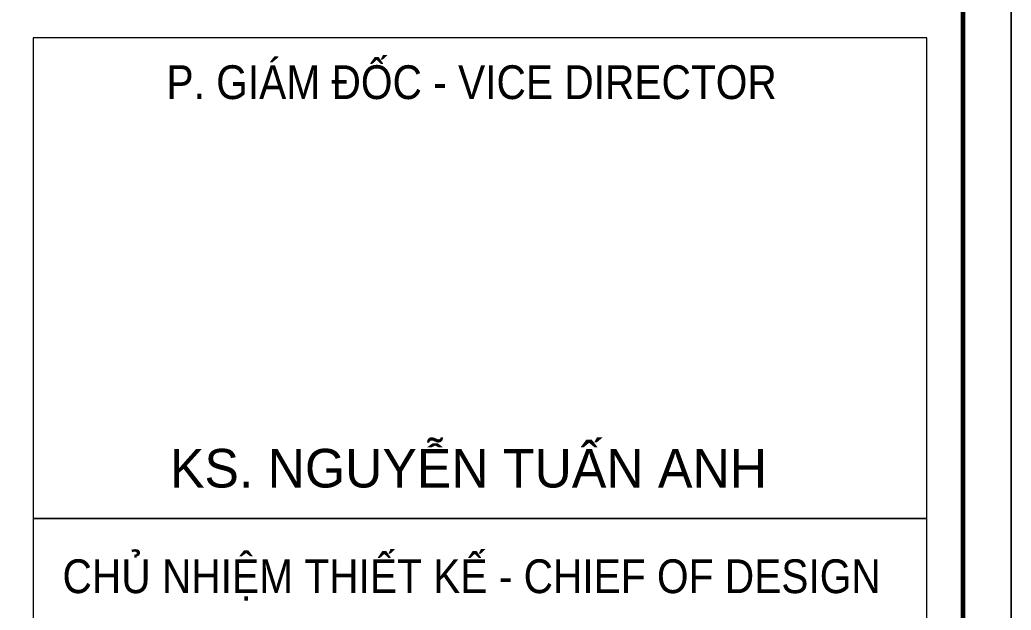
# Model space of a CAD drawing. Header units: millimetres. Extents: x -295047 to 29144, y -724756 to -246879.
# Drawn here: x -74346 to -72704, y -350519 to -349540 of the extents above; entities that cross this region are included whole.
import ezdxf
from ezdxf.enums import TextEntityAlignment as Align

# ---------------------------------------------------------------- set-up
doc = ezdxf.new("R2010")
doc.units = ezdxf.units.MM
doc.header["$MEASUREMENT"] = 0
doc.layers.get('Defpoints').update_dxf_attribs({"color": 1})
for name, color, linetype, lineweight in [('Khungten_LCDI', 7, 'Continuous', 5), ('LC Net thay', 7, 'Continuous', 25), ('LC Text1', 3, 'Continuous', 20)]:
    doc.layers.add(name, color=color, linetype=linetype, lineweight=lineweight)
doc.styles.add('Khungten', font='VHAVAN_1.TTF', dxfattribs={"width": 0.9, "height": 5000})
doc.styles.add('Title', font='VHBLACK_1.TTF', dxfattribs={"width": 0.8})
doc.styles.add('VNAVANTH', font='VHAVANB_1.TTF', dxfattribs={"width": 0.6})

# ---------------------------------------------------------------- blocks, each defined once
blk = doc.blocks.new('lcdi KC')
at = {"layer": 'Defpoints', "lineweight": 0}
blk.add_lwpolyline([(-1200, -14850), (-1200, 14850), (40800, 14850), (40800, -14850)], close=True, dxfattribs=at)
at = {"layer": 'Khungten_LCDI', "color": 5, "lineweight": 25}
blk.add_line((40600, -14650), (40600, 14650), dxfattribs=at)
at = {"layer": 'Khungten_LCDI', "color": 5, "lineweight": 60}
blk.add_lwpolyline([(0, -14650), (0, 14650), (40600, 14650), (40600, -14650)], close=True, dxfattribs=at)
at = {"layer": 'Khungten_LCDI', "color": 9, "lineweight": 15}
for points in [[(36750, 446.3), (40450, 446.3), (40450, 2437.2), (36750, 2437.2)], [(36750, -1521.9), (40450, -1521.9), (40450, 446.3), (36750, 446.3)]]:
    blk.add_lwpolyline(points, close=True, dxfattribs=at)
at = {"color": 7, "style": 'Khungten', "width": 0.9}
for s, p in [('P. gi¸m ®èc - VICE director', (38565.6, 2183.9)), ('chñ nhiÖm thiÕt kÕ - chief of design', (38565.6, 136.4))]:
    blk.add_text(s, height=140, dxfattribs=at).set_placement(p, align=Align.CENTER)
at = {"color": 7, "style": 'VNAVANTH'}
blk.add_text('ks. nguyÔn tuÊn anh', height=160, dxfattribs=at).set_placement((38552.7, 574.1), align=Align.CENTER)
at = {"color": 7, "style": 'Khungten', "width": 0.8}
for tag, p in [('REVISION', (39498.8, -10746.3)), ('NGAYHT', (39546.1, -11609.4))]:
    blk.add_attdef(tag, text='', height=200, dxfattribs=at).set_placement(p, align=Align.CENTER)
at = {"layer": 'LC Text1', "style": 'Title', "width": 1.485915}
for tag, p, p2 in [('TENBANVE1', (36912.7, -8885.8), (40339.1, -8885.8)), ('TENBANVE2', (36912.7, -9562.5), (40339.1, -9562.5))]:
    blk.add_attdef(tag, text='', height=250, dxfattribs=at).set_placement(p, p2, align=Align.FIT)
at = {"layer": 'LC Text1', "style": 'Title', "width": 0.7}
blk.add_attdef('SOBANVE', text='', height=250, dxfattribs=at).set_placement((39562, -13896.2), align=Align.CENTER)

msp = doc.modelspace()

# ---------------------------------------------------------------- block references
at = {"layer": 'LC Net thay'}
for p, xscale, yscale, zscale in [((-89024.2, -350545.3), 0.3999999999995694, 0.3999999999995694, 0.3999999999995694), ((-71744.2, -356485.3), 0.8, 0.8, 0.8)]:
    msp.add_blockref('lcdi KC', p, dxfattribs=dict(at, xscale=xscale, yscale=yscale, zscale=zscale))

doc.saveas('drawing.dxf')
